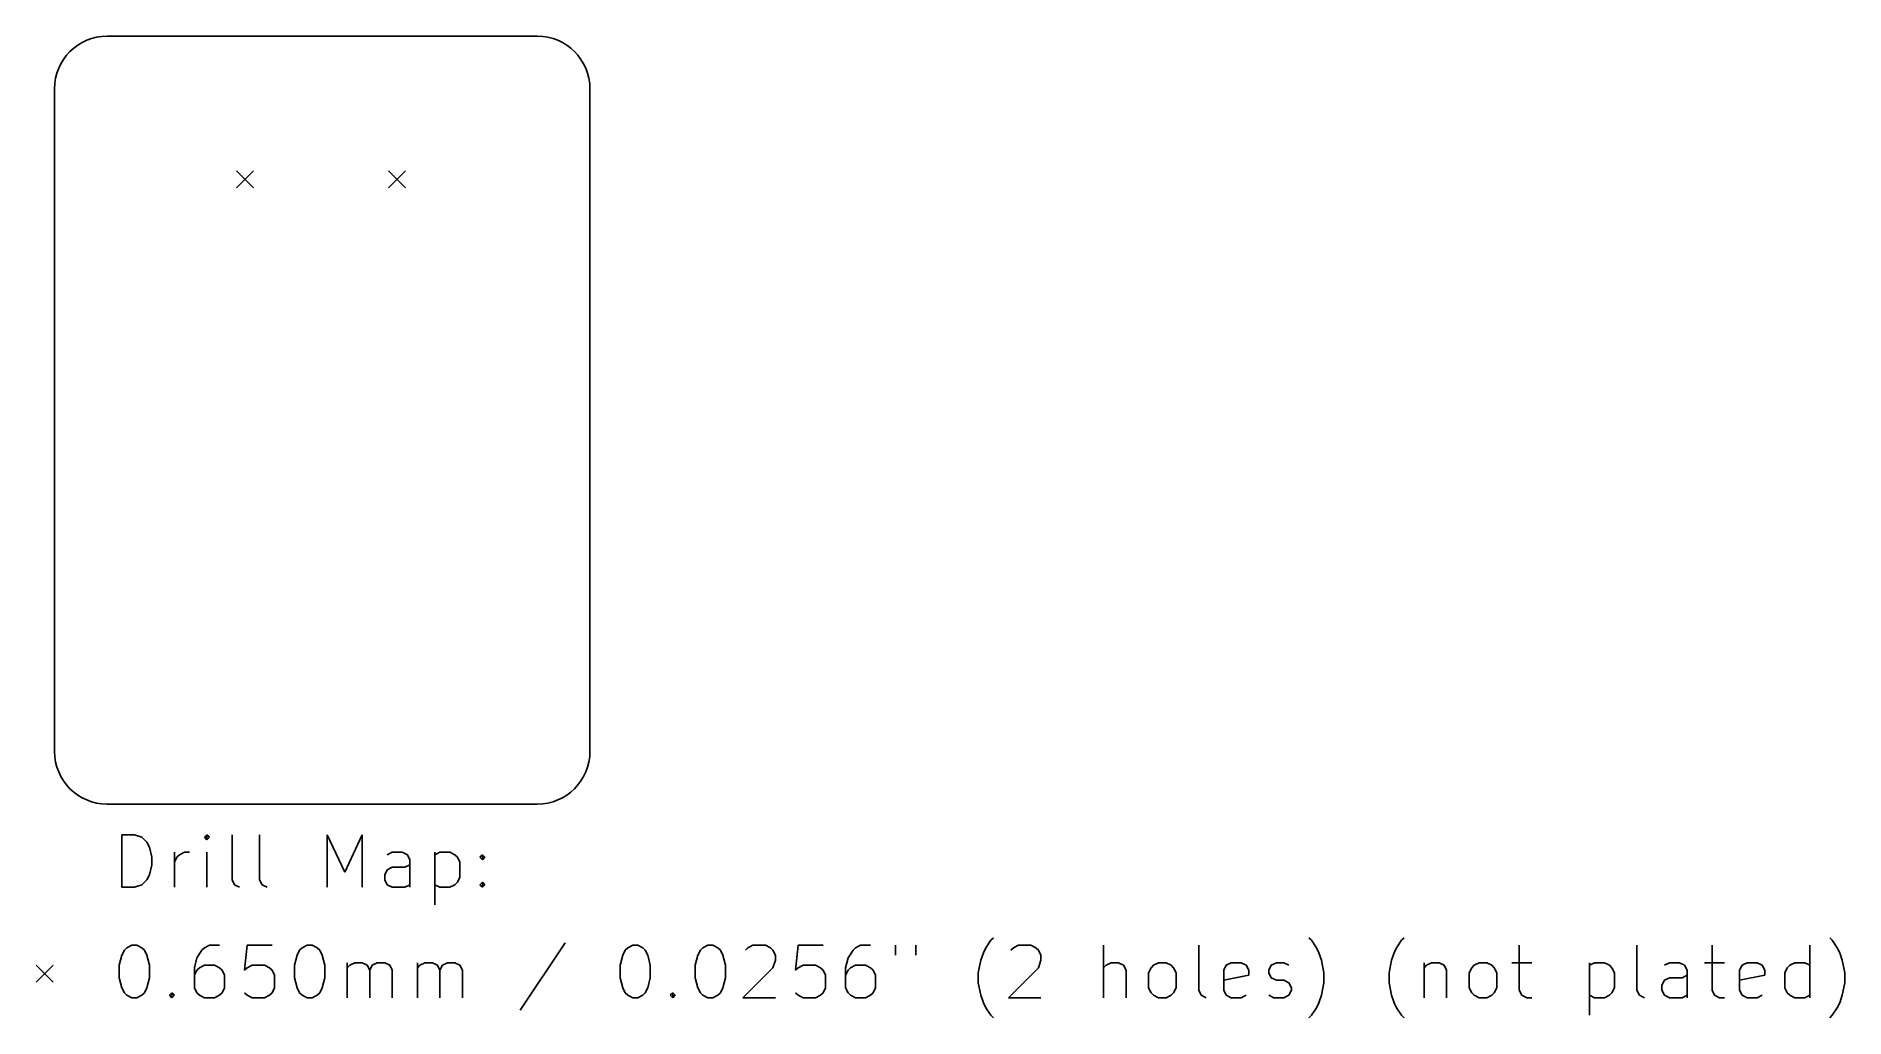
# Model space of a CAD drawing. Extents: x 90.2 to 159, y -91.9 to -54.6.
import ezdxf

# ---------------------------------------------------------------- set-up
doc = ezdxf.new("R2010")
doc.units = 0
doc.layers.add('BLACK', color=7, linetype='CONTINUOUS')

msp = doc.modelspace()

# ---------------------------------------------------------------- linework, layer by layer
at = {"layer": 'BLACK', "linetype": 'CONTINUOUS'}
for p, q in [((109.23, -54.5675), (92.87, -54.5675)), ((90.87, -56.5675), (90.87, -81.7675)), ((111.23, -81.7675), (111.23, -56.5675)), ((97.785, -59.6825), (98.435, -60.3325)), ((98.435, -59.6825), (97.785, -60.3325)), ((103.565, -59.6825), (104.215, -60.3325)), ((104.215, -59.6825), (103.565, -60.3325)), ((92.87, -83.7675), (109.23, -83.7675)), ((93.4278, -86.9323), (93.4278, -84.9323)), ((93.4278, -84.9323), (93.904, -84.9323)), ((93.904, -84.9323), (94.1897, -85.0276)), ((94.1897, -85.0276), (94.3801, -85.2181)), ((94.3801, -85.2181), (94.4754, -85.4085)), ((96.6659, -84.9323), (96.5706, -85.0276)), ((96.5706, -85.0276), (96.6659, -85.1228)), ((96.7611, -85.0276), (96.6659, -84.9323)), ((96.6659, -84.9323), (96.6659, -85.1228)), ((96.6659, -85.1228), (96.7611, -85.0276)), ((97.6182, -86.6466), (97.6182, -84.9323)), ((98.6659, -86.6466), (98.6659, -84.9323)), ((101.237, -86.9323), (101.237, -84.9323)), ((101.237, -84.9323), (101.904, -86.3609)), ((101.904, -86.3609), (102.571, -84.9323)), ((102.571, -84.9323), (102.571, -86.9323)), ((94.4754, -85.4085), (94.5706, -85.7895)), ((94.5706, -85.7895), (94.5706, -86.0752)), ((95.4278, -86.9323), (95.4278, -85.599)), ((95.4278, -85.98), (95.523, -85.7895)), ((95.523, -85.7895), (95.6182, -85.6942)), ((95.6182, -85.6942), (95.8087, -85.599)), ((95.8087, -85.599), (95.9992, -85.599)), ((96.6659, -86.9323), (96.6659, -85.599)), ((103.713, -85.599), (103.523, -85.6942)), ((104.094, -85.599), (103.713, -85.599)), ((104.285, -85.6942), (104.094, -85.599)), ((104.38, -85.8847), (104.285, -85.6942)), ((104.38, -86.9323), (104.38, -85.8847)), ((105.333, -85.599), (105.333, -87.599)), ((105.333, -85.6942), (105.523, -85.599)), ((105.523, -85.599), (105.904, -85.599)), ((105.904, -85.599), (106.094, -85.6942)), ((106.094, -85.6942), (106.19, -85.7895)), ((106.19, -85.7895), (106.285, -85.98)), ((107.047, -85.7895), (107.142, -85.6942)), ((107.142, -85.8847), (107.047, -85.7895)), ((107.142, -85.6942), (107.237, -85.7895)), ((107.142, -85.6942), (107.142, -85.8847)), ((107.237, -85.7895), (107.142, -85.8847)), ((94.3801, -86.6466), (94.1897, -86.8371)), ((94.4754, -86.4561), (94.3801, -86.6466)), ((94.5706, -86.0752), (94.4754, -86.4561)), ((97.7135, -86.8371), (97.6182, -86.6466)), ((98.7611, -86.8371), (98.6659, -86.6466)), ((103.428, -86.4561), (103.523, -86.2657)), ((103.428, -86.6466), (103.428, -86.4561)), ((103.523, -86.8371), (103.428, -86.6466)), ((103.523, -86.2657), (103.713, -86.1704)), ((103.713, -86.1704), (104.19, -86.1704)), ((104.19, -86.1704), (104.38, -86.0752)), ((106.285, -86.5514), (106.19, -86.7419)), ((106.285, -85.98), (106.285, -86.5514)), ((93.904, -86.9323), (93.4278, -86.9323)), ((94.1897, -86.8371), (93.904, -86.9323)), ((97.904, -86.9323), (97.7135, -86.8371)), ((98.9516, -86.9323), (98.7611, -86.8371)), ((103.713, -86.9323), (103.523, -86.8371)), ((104.19, -86.9323), (103.713, -86.9323)), ((104.38, -86.8371), (104.19, -86.9323)), ((105.523, -86.9323), (105.333, -86.8371)), ((105.904, -86.9323), (105.523, -86.9323)), ((106.094, -86.8371), (105.904, -86.9323)), ((106.19, -86.7419), (106.094, -86.8371)), ((107.047, -86.8371), (107.142, -86.7419)), ((107.142, -86.9323), (107.047, -86.8371)), ((107.142, -86.7419), (107.237, -86.8371)), ((107.142, -86.7419), (107.142, -86.9323)), ((107.237, -86.8371), (107.142, -86.9323)), ((93.4278, -89.5133), (93.523, -89.3228)), ((93.523, -89.3228), (93.6182, -89.2276)), ((93.6182, -89.2276), (93.8087, -89.1323)), ((93.8087, -89.1323), (93.9992, -89.1323)), ((93.9992, -89.1323), (94.1897, -89.2276)), ((94.1897, -89.2276), (94.2849, -89.3228)), ((94.2849, -89.3228), (94.3801, -89.5133)), ((96.4754, -89.3228), (96.2849, -89.6085)), ((96.5706, -89.2276), (96.4754, -89.3228)), ((96.7611, -89.1323), (96.5706, -89.2276)), ((97.1421, -89.1323), (96.7611, -89.1323)), ((98.1897, -89.1323), (98.0944, -90.0847)), ((99.1421, -89.1323), (98.1897, -89.1323)), ((100.094, -89.5133), (100.19, -89.3228)), ((100.19, -89.3228), (100.285, -89.2276)), ((100.285, -89.2276), (100.475, -89.1323)), ((100.475, -89.1323), (100.666, -89.1323)), ((100.666, -89.1323), (100.856, -89.2276)), ((100.856, -89.2276), (100.952, -89.3228)), ((100.952, -89.3228), (101.047, -89.5133)), ((110.285, -89.0371), (108.571, -91.6085)), ((112.475, -89.5133), (112.571, -89.3228)), ((112.571, -89.3228), (112.666, -89.2276)), ((112.666, -89.2276), (112.856, -89.1323)), ((112.856, -89.1323), (113.047, -89.1323)), ((113.047, -89.1323), (113.237, -89.2276)), ((113.237, -89.2276), (113.333, -89.3228)), ((113.333, -89.3228), (113.428, -89.5133)), ((115.333, -89.5133), (115.428, -89.3228)), ((115.428, -89.3228), (115.523, -89.2276)), ((115.523, -89.2276), (115.713, -89.1323)), ((115.713, -89.1323), (115.904, -89.1323)), ((115.904, -89.1323), (116.094, -89.2276)), ((116.094, -89.2276), (116.19, -89.3228)), ((116.19, -89.3228), (116.285, -89.5133)), ((117.142, -89.3228), (117.237, -89.2276)), ((117.237, -89.2276), (117.428, -89.1323)), ((117.428, -89.1323), (117.904, -89.1323)), ((117.904, -89.1323), (118.094, -89.2276)), ((118.094, -89.2276), (118.19, -89.3228)), ((118.19, -89.3228), (118.285, -89.5133)), ((119.142, -89.1323), (119.047, -90.0847)), ((120.094, -89.1323), (119.142, -89.1323)), ((121.237, -89.3228), (121.047, -89.6085)), ((121.333, -89.2276), (121.237, -89.3228)), ((121.523, -89.1323), (121.333, -89.2276)), ((121.904, -89.1323), (121.523, -89.1323)), ((122.856, -89.1323), (122.856, -89.5133)), ((123.618, -89.1323), (123.618, -89.5133)), ((126.19, -89.4181), (126.285, -89.2276)), ((126.285, -89.2276), (126.475, -88.9419)), ((126.475, -88.9419), (126.571, -88.8466)), ((127.237, -89.3228), (127.333, -89.2276)), ((127.333, -89.2276), (127.523, -89.1323)), ((127.523, -89.1323), (127.999, -89.1323)), ((127.999, -89.1323), (128.19, -89.2276)), ((128.19, -89.2276), (128.285, -89.3228)), ((128.285, -89.3228), (128.38, -89.5133)), ((130.761, -91.1323), (130.761, -89.1323)), ((134.38, -90.8466), (134.38, -89.1323)), ((138.666, -88.9419), (138.571, -88.8466)), ((138.856, -89.2276), (138.666, -88.9419)), ((138.952, -89.4181), (138.856, -89.2276)), ((141.809, -89.4181), (141.904, -89.2276)), ((141.904, -89.2276), (142.094, -88.9419)), ((142.094, -88.9419), (142.19, -88.8466)), ((146.571, -89.1323), (146.571, -90.8466)), ((151.047, -90.8466), (151.047, -89.1323)), ((153.904, -89.1323), (153.904, -90.8466)), ((157.618, -91.1323), (157.618, -89.1323)), ((158.475, -88.9419), (158.38, -88.8466)), ((158.666, -89.2276), (158.475, -88.9419)), ((158.761, -89.4181), (158.666, -89.2276)), ((90.17, -89.8925), (90.82, -90.5425)), ((90.82, -89.8925), (90.17, -90.5425)), ((93.3325, -89.8942), (93.4278, -89.5133)), ((93.3325, -90.3704), (93.3325, -89.8942)), ((94.3801, -89.5133), (94.4754, -89.8942)), ((94.4754, -89.8942), (94.4754, -90.3704)), ((96.2849, -89.6085), (96.1897, -89.9895)), ((96.1897, -89.9895), (96.1897, -90.7514)), ((96.2849, -90.0847), (96.1897, -90.2752)), ((96.3801, -89.9895), (96.2849, -90.0847)), ((96.5706, -89.8942), (96.3801, -89.9895)), ((96.9516, -89.8942), (96.5706, -89.8942)), ((97.1421, -89.9895), (96.9516, -89.8942)), ((97.2373, -90.0847), (97.1421, -89.9895)), ((97.3325, -90.2752), (97.2373, -90.0847)), ((98.0944, -90.0847), (98.1897, -89.9895)), ((98.1897, -89.9895), (98.3801, -89.8942)), ((98.3801, -89.8942), (98.8563, -89.8942)), ((98.8563, -89.8942), (99.0468, -89.9895)), ((99.0468, -89.9895), (99.1421, -90.0847)), ((99.1421, -90.0847), (99.2373, -90.2752)), ((99.9992, -89.8942), (100.094, -89.5133)), ((99.9992, -90.3704), (99.9992, -89.8942)), ((101.047, -89.5133), (101.142, -89.8942)), ((101.142, -89.8942), (101.142, -90.3704)), ((101.999, -91.1323), (101.999, -89.799)), ((101.999, -89.9895), (102.094, -89.8942)), ((102.094, -89.8942), (102.285, -89.799)), ((102.285, -89.799), (102.571, -89.799)), ((102.571, -89.799), (102.761, -89.8942)), ((102.761, -89.8942), (102.856, -90.0847)), ((102.856, -90.0847), (102.952, -89.8942)), ((102.856, -90.0847), (102.856, -91.1323)), ((102.952, -89.8942), (103.142, -89.799)), ((103.142, -89.799), (103.428, -89.799)), ((103.428, -89.799), (103.618, -89.8942)), ((103.618, -89.8942), (103.713, -90.0847)), ((103.713, -90.0847), (103.713, -91.1323)), ((104.666, -91.1323), (104.666, -89.799)), ((104.666, -89.9895), (104.761, -89.8942)), ((104.761, -89.8942), (104.952, -89.799)), ((104.952, -89.799), (105.237, -89.799)), ((105.237, -89.799), (105.428, -89.8942)), ((105.428, -89.8942), (105.523, -90.0847)), ((105.523, -90.0847), (105.618, -89.8942)), ((105.523, -90.0847), (105.523, -91.1323)), ((105.618, -89.8942), (105.809, -89.799)), ((105.809, -89.799), (106.094, -89.799)), ((106.094, -89.799), (106.285, -89.8942)), ((106.285, -89.8942), (106.38, -90.0847)), ((106.38, -90.0847), (106.38, -91.1323)), ((112.38, -89.8942), (112.475, -89.5133)), ((112.38, -90.3704), (112.38, -89.8942)), ((113.428, -89.5133), (113.523, -89.8942)), ((113.523, -89.8942), (113.523, -90.3704)), ((115.237, -89.8942), (115.333, -89.5133)), ((115.237, -90.3704), (115.237, -89.8942)), ((116.285, -89.5133), (116.38, -89.8942)), ((116.38, -89.8942), (116.38, -90.3704)), ((118.19, -89.9895), (117.047, -91.1323)), ((118.285, -89.7038), (118.19, -89.9895)), ((118.285, -89.5133), (118.285, -89.7038)), ((119.047, -90.0847), (119.142, -89.9895)), ((119.142, -89.9895), (119.333, -89.8942)), ((119.333, -89.8942), (119.809, -89.8942)), ((119.809, -89.8942), (119.999, -89.9895)), ((119.999, -89.9895), (120.094, -90.0847)), ((120.094, -90.0847), (120.19, -90.2752)), ((121.047, -89.6085), (120.952, -89.9895)), ((120.952, -89.9895), (120.952, -90.7514)), ((121.047, -90.0847), (120.952, -90.2752)), ((121.142, -89.9895), (121.047, -90.0847)), ((121.333, -89.8942), (121.142, -89.9895)), ((121.713, -89.8942), (121.333, -89.8942)), ((121.904, -89.9895), (121.713, -89.8942)), ((121.999, -90.0847), (121.904, -89.9895)), ((122.094, -90.2752), (121.999, -90.0847)), ((125.999, -90.18), (126.094, -89.7038)), ((126.094, -89.7038), (126.19, -89.4181)), ((128.285, -89.9895), (127.142, -91.1323)), ((128.38, -89.7038), (128.285, -89.9895)), ((128.38, -89.5133), (128.38, -89.7038)), ((130.856, -89.8942), (130.761, -89.9895)), ((131.047, -89.799), (130.856, -89.8942)), ((131.333, -89.799), (131.047, -89.799)), ((131.523, -89.8942), (131.333, -89.799)), ((131.618, -90.0847), (131.523, -89.8942)), ((131.618, -91.1323), (131.618, -90.0847)), ((132.475, -90.18), (132.571, -89.9895)), ((132.571, -89.9895), (132.666, -89.8942)), ((132.666, -89.8942), (132.856, -89.799)), ((132.856, -89.799), (133.142, -89.799)), ((133.142, -89.799), (133.333, -89.8942)), ((133.333, -89.8942), (133.428, -89.9895)), ((133.428, -89.9895), (133.523, -90.18)), ((135.333, -90.0847), (135.428, -89.8942)), ((135.333, -90.8466), (135.333, -90.0847)), ((135.428, -89.8942), (135.618, -89.799)), ((135.618, -89.799), (135.999, -89.799)), ((135.999, -89.799), (136.19, -89.8942)), ((136.19, -89.8942), (136.285, -90.0847)), ((136.285, -90.0847), (136.285, -90.2752)), ((137.047, -90.0847), (137.142, -89.8942)), ((137.047, -90.18), (137.047, -90.0847)), ((137.142, -89.8942), (137.333, -89.799)), ((137.333, -89.799), (137.618, -89.799)), ((137.618, -89.799), (137.809, -89.8942)), ((139.047, -89.7038), (138.952, -89.4181)), ((139.142, -90.18), (139.047, -89.7038)), ((141.618, -90.18), (141.713, -89.7038)), ((141.713, -89.7038), (141.809, -89.4181)), ((142.952, -89.799), (142.952, -91.1323)), ((142.952, -89.9895), (143.047, -89.8942)), ((143.047, -89.8942), (143.237, -89.799)), ((143.237, -89.799), (143.523, -89.799)), ((143.523, -89.799), (143.713, -89.8942)), ((143.713, -89.8942), (143.809, -90.0847)), ((143.809, -90.0847), (143.809, -91.1323)), ((144.666, -90.18), (144.761, -89.9895)), ((144.761, -89.9895), (144.856, -89.8942)), ((144.856, -89.8942), (145.047, -89.799)), ((145.047, -89.799), (145.333, -89.799)), ((145.333, -89.799), (145.523, -89.8942)), ((145.523, -89.8942), (145.618, -89.9895)), ((145.618, -89.9895), (145.713, -90.18)), ((146.285, -89.799), (147.047, -89.799)), ((149.237, -89.799), (149.237, -91.799)), ((149.237, -89.8942), (149.428, -89.799)), ((149.428, -89.799), (149.809, -89.799)), ((149.809, -89.799), (149.999, -89.8942)), ((149.999, -89.8942), (150.094, -89.9895)), ((150.094, -89.9895), (150.19, -90.18)), ((152.285, -89.799), (152.094, -89.8942)), ((152.666, -89.799), (152.285, -89.799)), ((152.856, -89.8942), (152.666, -89.799)), ((152.952, -90.0847), (152.856, -89.8942)), ((152.952, -91.1323), (152.952, -90.0847)), ((153.618, -89.799), (154.38, -89.799)), ((154.952, -90.0847), (155.047, -89.8942)), ((154.952, -90.8466), (154.952, -90.0847)), ((155.047, -89.8942), (155.237, -89.799)), ((155.237, -89.799), (155.618, -89.799)), ((155.618, -89.799), (155.809, -89.8942)), ((155.809, -89.8942), (155.904, -90.0847)), ((155.904, -90.0847), (155.904, -90.2752)), ((156.666, -90.18), (156.761, -89.9895)), ((156.761, -89.9895), (156.856, -89.8942)), ((156.856, -89.8942), (157.047, -89.799)), ((157.047, -89.799), (157.428, -89.799)), ((157.428, -89.799), (157.618, -89.8942)), ((158.856, -89.7038), (158.761, -89.4181)), ((158.952, -90.18), (158.856, -89.7038)), ((93.4278, -90.7514), (93.3325, -90.3704)), ((93.523, -90.9419), (93.4278, -90.7514)), ((94.3801, -90.7514), (94.2849, -90.9419)), ((94.4754, -90.3704), (94.3801, -90.7514)), ((96.1897, -90.7514), (96.2849, -90.9419)), ((97.2373, -90.9419), (97.3325, -90.7514)), ((97.3325, -90.7514), (97.3325, -90.2752)), ((99.2373, -90.7514), (99.1421, -90.9419)), ((99.2373, -90.2752), (99.2373, -90.7514)), ((100.094, -90.7514), (99.9992, -90.3704)), ((100.19, -90.9419), (100.094, -90.7514)), ((101.047, -90.7514), (100.952, -90.9419)), ((101.142, -90.3704), (101.047, -90.7514)), ((112.475, -90.7514), (112.38, -90.3704)), ((112.571, -90.9419), (112.475, -90.7514)), ((113.428, -90.7514), (113.333, -90.9419)), ((113.523, -90.3704), (113.428, -90.7514)), ((115.333, -90.7514), (115.237, -90.3704)), ((115.428, -90.9419), (115.333, -90.7514)), ((116.285, -90.7514), (116.19, -90.9419)), ((116.38, -90.3704), (116.285, -90.7514)), ((120.19, -90.7514), (120.094, -90.9419)), ((120.19, -90.2752), (120.19, -90.7514)), ((120.952, -90.7514), (121.047, -90.9419)), ((121.999, -90.9419), (122.094, -90.7514)), ((122.094, -90.7514), (122.094, -90.2752)), ((125.999, -90.5609), (125.999, -90.18)), ((126.094, -91.0371), (125.999, -90.5609)), ((132.475, -90.7514), (132.475, -90.18)), ((132.571, -90.9419), (132.475, -90.7514)), ((133.523, -90.7514), (133.428, -90.9419)), ((133.523, -90.18), (133.523, -90.7514)), ((136.285, -90.2752), (135.333, -90.4657)), ((137.142, -90.3704), (137.047, -90.18)), ((137.333, -90.4657), (137.142, -90.3704)), ((137.618, -90.4657), (137.333, -90.4657)), ((137.809, -90.5609), (137.618, -90.4657)), ((137.904, -90.7514), (137.809, -90.5609)), ((137.904, -90.8466), (137.904, -90.7514)), ((139.047, -91.0371), (139.142, -90.5609)), ((139.142, -90.5609), (139.142, -90.18)), ((141.618, -90.5609), (141.618, -90.18)), ((141.713, -91.0371), (141.618, -90.5609)), ((144.666, -90.7514), (144.666, -90.18)), ((144.761, -90.9419), (144.666, -90.7514)), ((145.713, -90.7514), (145.618, -90.9419)), ((145.713, -90.18), (145.713, -90.7514)), ((150.19, -90.7514), (150.094, -90.9419)), ((150.19, -90.18), (150.19, -90.7514)), ((151.999, -90.6561), (152.094, -90.4657)), ((151.999, -90.8466), (151.999, -90.6561)), ((152.094, -90.4657), (152.285, -90.3704)), ((152.285, -90.3704), (152.761, -90.3704)), ((152.761, -90.3704), (152.952, -90.2752)), ((155.904, -90.2752), (154.952, -90.4657)), ((156.666, -90.7514), (156.666, -90.18)), ((156.761, -90.9419), (156.666, -90.7514)), ((158.856, -91.0371), (158.952, -90.5609)), ((158.952, -90.5609), (158.952, -90.18)), ((93.6182, -91.0371), (93.523, -90.9419)), ((93.8087, -91.1323), (93.6182, -91.0371)), ((93.9992, -91.1323), (93.8087, -91.1323)), ((94.1897, -91.0371), (93.9992, -91.1323)), ((94.2849, -90.9419), (94.1897, -91.0371)), ((95.2373, -91.0371), (95.3325, -90.9419)), ((95.3325, -91.1323), (95.2373, -91.0371)), ((95.3325, -90.9419), (95.4278, -91.0371)), ((95.3325, -90.9419), (95.3325, -91.1323)), ((95.4278, -91.0371), (95.3325, -91.1323)), ((96.2849, -90.9419), (96.3801, -91.0371)), ((96.3801, -91.0371), (96.5706, -91.1323)), ((96.5706, -91.1323), (96.9516, -91.1323)), ((96.9516, -91.1323), (97.1421, -91.0371)), ((97.1421, -91.0371), (97.2373, -90.9419)), ((98.1897, -91.0371), (98.0944, -90.9419)), ((98.3801, -91.1323), (98.1897, -91.0371)), ((98.8563, -91.1323), (98.3801, -91.1323)), ((99.0468, -91.0371), (98.8563, -91.1323)), ((99.1421, -90.9419), (99.0468, -91.0371)), ((100.285, -91.0371), (100.19, -90.9419)), ((100.475, -91.1323), (100.285, -91.0371)), ((100.666, -91.1323), (100.475, -91.1323)), ((100.856, -91.0371), (100.666, -91.1323)), ((100.952, -90.9419), (100.856, -91.0371)), ((112.666, -91.0371), (112.571, -90.9419)), ((112.856, -91.1323), (112.666, -91.0371)), ((113.047, -91.1323), (112.856, -91.1323)), ((113.237, -91.0371), (113.047, -91.1323)), ((113.333, -90.9419), (113.237, -91.0371)), ((114.285, -91.0371), (114.38, -90.9419)), ((114.38, -91.1323), (114.285, -91.0371)), ((114.38, -90.9419), (114.475, -91.0371)), ((114.38, -90.9419), (114.38, -91.1323)), ((114.475, -91.0371), (114.38, -91.1323)), ((115.523, -91.0371), (115.428, -90.9419)), ((115.713, -91.1323), (115.523, -91.0371)), ((115.904, -91.1323), (115.713, -91.1323)), ((116.094, -91.0371), (115.904, -91.1323)), ((116.19, -90.9419), (116.094, -91.0371)), ((117.047, -91.1323), (118.285, -91.1323)), ((119.142, -91.0371), (119.047, -90.9419)), ((119.333, -91.1323), (119.142, -91.0371)), ((119.809, -91.1323), (119.333, -91.1323)), ((119.999, -91.0371), (119.809, -91.1323)), ((120.094, -90.9419), (119.999, -91.0371)), ((121.047, -90.9419), (121.142, -91.0371)), ((121.142, -91.0371), (121.333, -91.1323)), ((121.333, -91.1323), (121.713, -91.1323)), ((121.713, -91.1323), (121.904, -91.0371)), ((121.904, -91.0371), (121.999, -90.9419)), ((126.19, -91.3228), (126.094, -91.0371)), ((126.285, -91.5133), (126.19, -91.3228)), ((127.142, -91.1323), (128.38, -91.1323)), ((132.666, -91.0371), (132.571, -90.9419)), ((132.856, -91.1323), (132.666, -91.0371)), ((133.142, -91.1323), (132.856, -91.1323)), ((133.333, -91.0371), (133.142, -91.1323)), ((133.428, -90.9419), (133.333, -91.0371)), ((134.475, -91.0371), (134.38, -90.8466)), ((134.666, -91.1323), (134.475, -91.0371)), ((135.428, -91.0371), (135.333, -90.8466)), ((135.618, -91.1323), (135.428, -91.0371)), ((135.999, -91.1323), (135.618, -91.1323)), ((136.19, -91.0371), (135.999, -91.1323)), ((137.047, -91.0371), (137.237, -91.1323)), ((137.237, -91.1323), (137.618, -91.1323)), ((137.618, -91.1323), (137.809, -91.0371)), ((137.809, -91.0371), (137.904, -90.8466)), ((138.856, -91.5133), (138.952, -91.3228)), ((138.952, -91.3228), (139.047, -91.0371)), ((141.809, -91.3228), (141.713, -91.0371)), ((141.904, -91.5133), (141.809, -91.3228)), ((144.856, -91.0371), (144.761, -90.9419)), ((145.047, -91.1323), (144.856, -91.0371)), ((145.333, -91.1323), (145.047, -91.1323)), ((145.523, -91.0371), (145.333, -91.1323)), ((145.618, -90.9419), (145.523, -91.0371)), ((146.571, -90.8466), (146.666, -91.0371)), ((146.666, -91.0371), (146.856, -91.1323)), ((146.856, -91.1323), (147.047, -91.1323)), ((149.428, -91.1323), (149.237, -91.0371)), ((149.809, -91.1323), (149.428, -91.1323)), ((149.999, -91.0371), (149.809, -91.1323)), ((150.094, -90.9419), (149.999, -91.0371)), ((151.142, -91.0371), (151.047, -90.8466)), ((151.333, -91.1323), (151.142, -91.0371)), ((152.094, -91.0371), (151.999, -90.8466)), ((152.285, -91.1323), (152.094, -91.0371)), ((152.761, -91.1323), (152.285, -91.1323)), ((152.952, -91.0371), (152.761, -91.1323)), ((153.904, -90.8466), (153.999, -91.0371)), ((153.999, -91.0371), (154.19, -91.1323)), ((154.19, -91.1323), (154.38, -91.1323)), ((155.047, -91.0371), (154.952, -90.8466)), ((155.237, -91.1323), (155.047, -91.0371)), ((155.618, -91.1323), (155.237, -91.1323)), ((155.809, -91.0371), (155.618, -91.1323)), ((156.856, -91.0371), (156.761, -90.9419)), ((157.047, -91.1323), (156.856, -91.0371)), ((157.428, -91.1323), (157.047, -91.1323)), ((157.618, -91.0371), (157.428, -91.1323)), ((158.666, -91.5133), (158.761, -91.3228)), ((158.761, -91.3228), (158.856, -91.0371)), ((126.475, -91.799), (126.285, -91.5133)), ((126.571, -91.8942), (126.475, -91.799)), ((138.571, -91.8942), (138.666, -91.799)), ((138.666, -91.799), (138.856, -91.5133)), ((142.094, -91.799), (141.904, -91.5133)), ((142.19, -91.8942), (142.094, -91.799)), ((158.38, -91.8942), (158.475, -91.799)), ((158.475, -91.799), (158.666, -91.5133))]:
    msp.add_line(p, q, dxfattribs=at)
at = {"layer": 'BLACK'}
for centre, start, end in [((92.87, -56.5675), 90, 180), ((109.23, -56.5675), 0, 90), ((92.87, -81.7675), -180, -90), ((109.23, -81.7675), -90, 0)]:
    msp.add_arc(centre, 2, start, end, dxfattribs=at)

doc.saveas('drawing.dxf')
